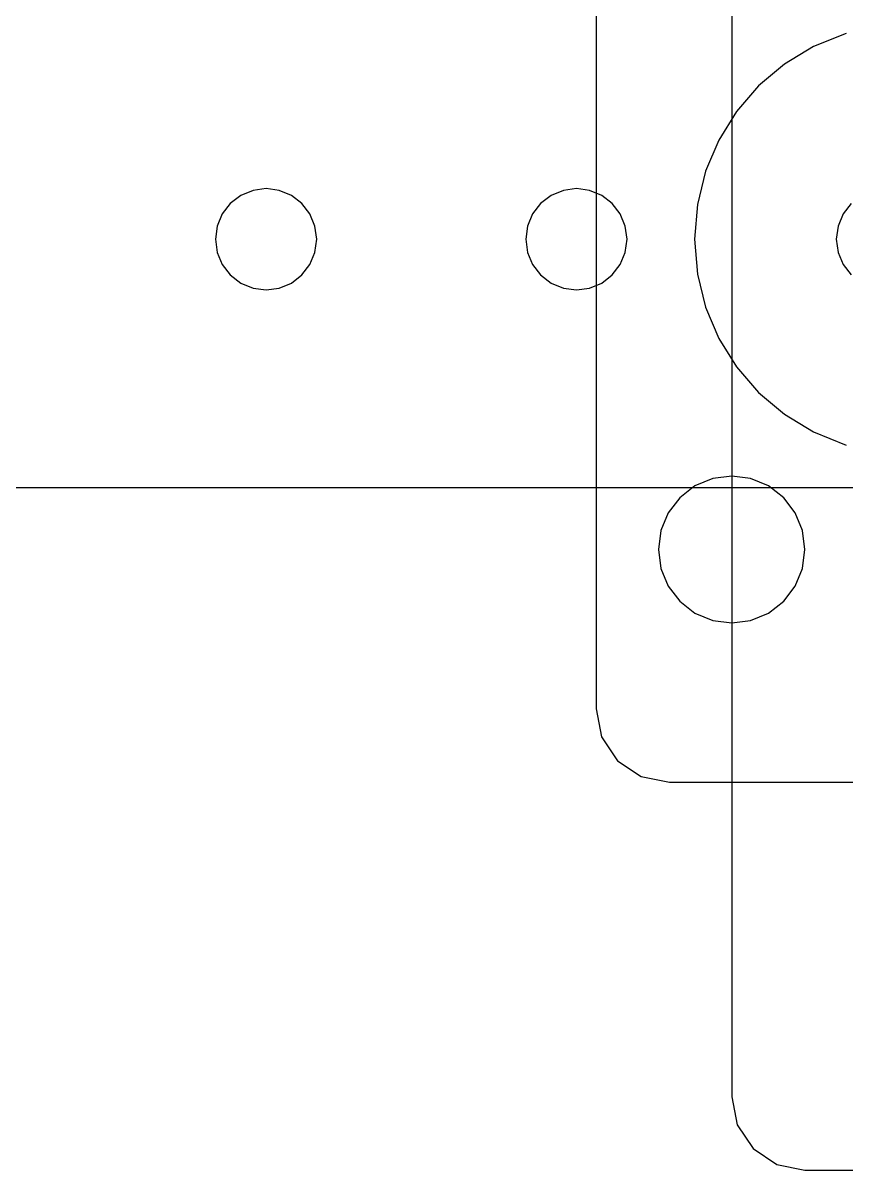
# Model space of a CAD drawing. Extents: x -257 to 298, y -311 to 343.
# Drawn here: x -78.3 to -42.4, y -16 to 34.1 of the extents above; entities that cross this region are included whole.
import ezdxf

# ---------------------------------------------------------------- set-up
doc = ezdxf.new("R2010")
doc.units = 0

msp = doc.modelspace()

# ---------------------------------------------------------------- linework, layer by layer
for p, q in [((-47.4133, 62.1293), (-47.4133, -12.7504)), ((-47.4133, 62.1293), (-47.4133, -12.7504)), ((-47.4133, -12.7507), (-47.169715, -13.975287)), ((-47.4133, -12.7507), (-47.169715, -13.975287)), ((-47.169715, -13.975287), (-46.476042, -15.013442)), ((-47.169715, -13.975287), (-46.476042, -15.013442)), ((-46.476042, -15.013442), (-45.437887, -15.707115)), ((-46.476042, -15.013442), (-45.437887, -15.707115)), ((-45.437887, -15.707115), (-44.2133, -15.9507)), ((-45.437887, -15.707115), (-44.2133, -15.9507)), ((-44.2132, -15.9508), (-3.2, -15.9508)), ((-44.2132, -15.9508), (-3.2, -15.9508))]:
    msp.add_line(p, q)
at = {"layer": 'Layer 1'}
for p, q in [((-53.3332, 45.1954), (-53.3332, 4.18291)), ((-53.3332, 45.1954), (-53.3332, 4.18291)), ((-53.3332, 45.1954), (-53.3332, 4.18291)), ((-53.3332, 45.1954), (-53.3332, 4.18291)), ((-53.3332, 45.1954), (-53.3332, 4.18291)), ((-42.4215, 33.6745), (-43.835012, 33.105778)), ((-42.4215, 33.6745), (-43.835012, 33.105778)), ((-42.4215, 33.6745), (-43.835012, 33.105778)), ((-42.4215, 33.6745), (-43.835012, 33.105778)), ((-42.4215, 33.6745), (-43.835012, 33.105778)), ((-42.4215, 33.6745), (-43.835012, 33.105778)), ((-42.4215, 33.6745), (-43.835012, 33.105778)), ((-42.4215, 33.6745), (-43.835012, 33.105778)), ((-42.4215, 33.6745), (-43.835012, 33.105778)), ((-42.4215, 33.6745), (-43.835012, 33.105778)), ((-43.835012, 33.105778), (-45.114266, 32.333242)), ((-43.835012, 33.105778), (-45.114266, 32.333242)), ((-43.835012, 33.105778), (-45.114266, 32.333242)), ((-43.835012, 33.105778), (-45.114266, 32.333242)), ((-43.835012, 33.105778), (-45.114266, 32.333242)), ((-43.835012, 33.105778), (-45.114266, 32.333242)), ((-43.835012, 33.105778), (-45.114266, 32.333242)), ((-43.835012, 33.105778), (-45.114266, 32.333242)), ((-43.835012, 33.105778), (-45.114266, 32.333242)), ((-43.835012, 33.105778), (-45.114266, 32.333242)), ((-45.114266, 32.333242), (-46.242555, 31.379593)), ((-45.114266, 32.333242), (-46.242555, 31.379593)), ((-45.114266, 32.333242), (-46.242555, 31.379593)), ((-45.114266, 32.333242), (-46.242555, 31.379593)), ((-45.114266, 32.333242), (-46.242555, 31.379593)), ((-45.114266, 32.333242), (-46.242555, 31.379593)), ((-45.114266, 32.333242), (-46.242555, 31.379593)), ((-45.114266, 32.333242), (-46.242555, 31.379593)), ((-45.114266, 32.333242), (-46.242555, 31.379593)), ((-45.114266, 32.333242), (-46.242555, 31.379593)), ((-46.242555, 31.379593), (-47.203169, 30.267536)), ((-46.242555, 31.379593), (-47.203169, 30.267536)), ((-46.242555, 31.379593), (-47.203169, 30.267536)), ((-46.242555, 31.379593), (-47.203169, 30.267536)), ((-46.242555, 31.379593), (-47.203169, 30.267536)), ((-46.242555, 31.379593), (-47.203169, 30.267536)), ((-46.242555, 31.379593), (-47.203169, 30.267536)), ((-46.242555, 31.379593), (-47.203169, 30.267536)), ((-46.242555, 31.379593), (-47.203169, 30.267536)), ((-46.242555, 31.379593), (-47.203169, 30.267536)), ((-47.203169, 30.267536), (-47.979399, 29.01977)), ((-47.203169, 30.267536), (-47.979399, 29.01977)), ((-47.203169, 30.267536), (-47.979399, 29.01977)), ((-47.203169, 30.267536), (-47.979399, 29.01977)), ((-47.203169, 30.267536), (-47.979399, 29.01977)), ((-47.203169, 30.267536), (-47.979399, 29.01977)), ((-47.203169, 30.267536), (-47.979399, 29.01977)), ((-47.203169, 30.267536), (-47.979399, 29.01977)), ((-47.203169, 30.267536), (-47.979399, 29.01977)), ((-47.203169, 30.267536), (-47.979399, 29.01977)), ((-47.979399, 29.01977), (-48.554536, 27.658999)), ((-47.979399, 29.01977), (-48.554536, 27.658999)), ((-47.979399, 29.01977), (-48.554536, 27.658999)), ((-47.979399, 29.01977), (-48.554536, 27.658999)), ((-47.979399, 29.01977), (-48.554536, 27.658999)), ((-47.979399, 29.01977), (-48.554536, 27.658999)), ((-47.979399, 29.01977), (-48.554536, 27.658999)), ((-47.979399, 29.01977), (-48.554536, 27.658999)), ((-47.979399, 29.01977), (-48.554536, 27.658999)), ((-47.979399, 29.01977), (-48.554536, 27.658999)), ((-48.554536, 27.658999), (-48.911871, 26.207925)), ((-48.554536, 27.658999), (-48.911871, 26.207925)), ((-48.554536, 27.658999), (-48.911871, 26.207925)), ((-48.554536, 27.658999), (-48.911871, 26.207925)), ((-48.554536, 27.658999), (-48.911871, 26.207925)), ((-48.554536, 27.658999), (-48.911871, 26.207925)), ((-48.554536, 27.658999), (-48.911871, 26.207925)), ((-48.554536, 27.658999), (-48.911871, 26.207925)), ((-48.554536, 27.658999), (-48.911871, 26.207925)), ((-48.554536, 27.658999), (-48.911871, 26.207925)), ((-68.8373, 26.601384), (-69.298007, 26.24714)), ((-68.8373, 26.601384), (-69.298007, 26.24714)), ((-68.8373, 26.601384), (-69.298007, 26.24714)), ((-68.8373, 26.601384), (-69.298007, 26.24714)), ((-68.8373, 26.601384), (-69.298007, 26.24714)), ((-68.8373, 26.601384), (-69.298007, 26.24714)), ((-68.8373, 26.601384), (-69.298007, 26.24714)), ((-68.300162, 26.823246), (-68.8373, 26.601384)), ((-68.300162, 26.823246), (-68.8373, 26.601384)), ((-68.300162, 26.823246), (-68.8373, 26.601384)), ((-68.300162, 26.823246), (-68.8373, 26.601384)), ((-68.300162, 26.823246), (-68.8373, 26.601384)), ((-68.300162, 26.823246), (-68.8373, 26.601384)), ((-68.300162, 26.823246), (-68.8373, 26.601384)), ((-67.7333, 26.8972), (-68.300162, 26.823246)), ((-67.7333, 26.8972), (-68.300162, 26.823246)), ((-67.7333, 26.8972), (-68.300162, 26.823246)), ((-67.7333, 26.8972), (-68.300162, 26.823246)), ((-67.7333, 26.8972), (-68.300162, 26.823246)), ((-67.7333, 26.8972), (-68.300162, 26.823246)), ((-67.7333, 26.8972), (-68.300162, 26.823246)), ((-67.166438, 26.823246), (-67.7333, 26.8972)), ((-67.166438, 26.823246), (-67.7333, 26.8972)), ((-67.166438, 26.823246), (-67.7333, 26.8972)), ((-67.166438, 26.823246), (-67.7333, 26.8972)), ((-67.166438, 26.823246), (-67.7333, 26.8972)), ((-67.166438, 26.823246), (-67.7333, 26.8972)), ((-67.166438, 26.823246), (-67.7333, 26.8972)), ((-66.6293, 26.601384), (-67.166438, 26.823246)), ((-66.6293, 26.601384), (-67.166438, 26.823246)), ((-66.6293, 26.601384), (-67.166438, 26.823246)), ((-66.6293, 26.601384), (-67.166438, 26.823246)), ((-66.6293, 26.601384), (-67.166438, 26.823246)), ((-66.6293, 26.601384), (-67.166438, 26.823246)), ((-66.6293, 26.601384), (-67.166438, 26.823246)), ((-66.168593, 26.24714), (-66.6293, 26.601384)), ((-66.168593, 26.24714), (-66.6293, 26.601384)), ((-66.168593, 26.24714), (-66.6293, 26.601384)), ((-66.168593, 26.24714), (-66.6293, 26.601384)), ((-66.168593, 26.24714), (-66.6293, 26.601384)), ((-66.168593, 26.24714), (-66.6293, 26.601384)), ((-66.168593, 26.24714), (-66.6293, 26.601384)), ((-55.2906, 26.601384), (-55.751307, 26.24714)), ((-55.2906, 26.601384), (-55.751307, 26.24714)), ((-55.2906, 26.601384), (-55.751307, 26.24714)), ((-55.2906, 26.601384), (-55.751307, 26.24714)), ((-55.2906, 26.601384), (-55.751307, 26.24714)), ((-55.2906, 26.601384), (-55.751307, 26.24714)), ((-55.2906, 26.601384), (-55.751307, 26.24714)), ((-54.753462, 26.823246), (-55.2906, 26.601384)), ((-54.753462, 26.823246), (-55.2906, 26.601384)), ((-54.753462, 26.823246), (-55.2906, 26.601384)), ((-54.753462, 26.823246), (-55.2906, 26.601384)), ((-54.753462, 26.823246), (-55.2906, 26.601384)), ((-54.753462, 26.823246), (-55.2906, 26.601384)), ((-54.753462, 26.823246), (-55.2906, 26.601384)), ((-54.1866, 26.8972), (-54.753462, 26.823246)), ((-54.1866, 26.8972), (-54.753462, 26.823246)), ((-54.1866, 26.8972), (-54.753462, 26.823246)), ((-54.1866, 26.8972), (-54.753462, 26.823246)), ((-54.1866, 26.8972), (-54.753462, 26.823246)), ((-54.1866, 26.8972), (-54.753462, 26.823246)), ((-54.1866, 26.8972), (-54.753462, 26.823246)), ((-53.619738, 26.823246), (-54.1866, 26.8972)), ((-53.619738, 26.823246), (-54.1866, 26.8972)), ((-53.619738, 26.823246), (-54.1866, 26.8972)), ((-53.619738, 26.823246), (-54.1866, 26.8972)), ((-53.619738, 26.823246), (-54.1866, 26.8972)), ((-53.619738, 26.823246), (-54.1866, 26.8972)), ((-53.619738, 26.823246), (-54.1866, 26.8972)), ((-53.0826, 26.601384), (-53.619738, 26.823246)), ((-53.0826, 26.601384), (-53.619738, 26.823246)), ((-53.0826, 26.601384), (-53.619738, 26.823246)), ((-53.0826, 26.601384), (-53.619738, 26.823246)), ((-53.0826, 26.601384), (-53.619738, 26.823246)), ((-53.0826, 26.601384), (-53.619738, 26.823246)), ((-53.0826, 26.601384), (-53.619738, 26.823246)), ((-52.621893, 26.24714), (-53.0826, 26.601384)), ((-52.621893, 26.24714), (-53.0826, 26.601384)), ((-52.621893, 26.24714), (-53.0826, 26.601384)), ((-52.621893, 26.24714), (-53.0826, 26.601384)), ((-52.621893, 26.24714), (-53.0826, 26.601384)), ((-52.621893, 26.24714), (-53.0826, 26.601384)), ((-52.621893, 26.24714), (-53.0826, 26.601384)), ((-69.298007, 26.24714), (-69.645484, 25.7932)), ((-69.298007, 26.24714), (-69.645484, 25.7932)), ((-69.298007, 26.24714), (-69.645484, 25.7932)), ((-69.298007, 26.24714), (-69.645484, 25.7932)), ((-69.298007, 26.24714), (-69.645484, 25.7932)), ((-69.298007, 26.24714), (-69.645484, 25.7932)), ((-69.298007, 26.24714), (-69.645484, 25.7932)), ((-65.821116, 25.7932), (-66.168593, 26.24714)), ((-65.821116, 25.7932), (-66.168593, 26.24714)), ((-65.821116, 25.7932), (-66.168593, 26.24714)), ((-65.821116, 25.7932), (-66.168593, 26.24714)), ((-65.821116, 25.7932), (-66.168593, 26.24714)), ((-65.821116, 25.7932), (-66.168593, 26.24714)), ((-65.821116, 25.7932), (-66.168593, 26.24714)), ((-55.751307, 26.24714), (-56.098784, 25.7932)), ((-55.751307, 26.24714), (-56.098784, 25.7932)), ((-55.751307, 26.24714), (-56.098784, 25.7932)), ((-55.751307, 26.24714), (-56.098784, 25.7932)), ((-55.751307, 26.24714), (-56.098784, 25.7932)), ((-55.751307, 26.24714), (-56.098784, 25.7932)), ((-55.751307, 26.24714), (-56.098784, 25.7932)), ((-52.274416, 25.7932), (-52.621893, 26.24714)), ((-52.274416, 25.7932), (-52.621893, 26.24714)), ((-52.274416, 25.7932), (-52.621893, 26.24714)), ((-52.274416, 25.7932), (-52.621893, 26.24714)), ((-52.274416, 25.7932), (-52.621893, 26.24714)), ((-52.274416, 25.7932), (-52.621893, 26.24714)), ((-52.274416, 25.7932), (-52.621893, 26.24714)), ((-48.911871, 26.207925), (-49.034696, 24.68925)), ((-48.911871, 26.207925), (-49.034696, 24.68925)), ((-48.911871, 26.207925), (-49.034696, 24.68925)), ((-48.911871, 26.207925), (-49.034696, 24.68925)), ((-48.911871, 26.207925), (-49.034696, 24.68925)), ((-48.911871, 26.207925), (-49.034696, 24.68925)), ((-48.911871, 26.207925), (-49.034696, 24.68925)), ((-48.911871, 26.207925), (-49.034696, 24.68925)), ((-48.911871, 26.207925), (-49.034696, 24.68925)), ((-48.911871, 26.207925), (-49.034696, 24.68925)), ((-42.204707, 26.24714), (-42.552184, 25.7932)), ((-42.204707, 26.24714), (-42.552184, 25.7932)), ((-42.204707, 26.24714), (-42.552184, 25.7932)), ((-42.204707, 26.24714), (-42.552184, 25.7932)), ((-42.204707, 26.24714), (-42.552184, 25.7932)), ((-42.204707, 26.24714), (-42.552184, 25.7932)), ((-42.204707, 26.24714), (-42.552184, 25.7932)), ((-69.645484, 25.7932), (-69.864869, 25.265306)), ((-69.645484, 25.7932), (-69.864869, 25.265306)), ((-69.645484, 25.7932), (-69.864869, 25.265306)), ((-69.645484, 25.7932), (-69.864869, 25.265306)), ((-69.645484, 25.7932), (-69.864869, 25.265306)), ((-69.645484, 25.7932), (-69.864869, 25.265306)), ((-69.645484, 25.7932), (-69.864869, 25.265306)), ((-65.601731, 25.265306), (-65.821116, 25.7932)), ((-65.601731, 25.265306), (-65.821116, 25.7932)), ((-65.601731, 25.265306), (-65.821116, 25.7932)), ((-65.601731, 25.265306), (-65.821116, 25.7932)), ((-65.601731, 25.265306), (-65.821116, 25.7932)), ((-65.601731, 25.265306), (-65.821116, 25.7932)), ((-65.601731, 25.265306), (-65.821116, 25.7932)), ((-56.098784, 25.7932), (-56.318169, 25.265306)), ((-56.098784, 25.7932), (-56.318169, 25.265306)), ((-56.098784, 25.7932), (-56.318169, 25.265306)), ((-56.098784, 25.7932), (-56.318169, 25.265306)), ((-56.098784, 25.7932), (-56.318169, 25.265306)), ((-56.098784, 25.7932), (-56.318169, 25.265306)), ((-56.098784, 25.7932), (-56.318169, 25.265306)), ((-52.055031, 25.265306), (-52.274416, 25.7932)), ((-52.055031, 25.265306), (-52.274416, 25.7932)), ((-52.055031, 25.265306), (-52.274416, 25.7932)), ((-52.055031, 25.265306), (-52.274416, 25.7932)), ((-52.055031, 25.265306), (-52.274416, 25.7932)), ((-52.055031, 25.265306), (-52.274416, 25.7932)), ((-52.055031, 25.265306), (-52.274416, 25.7932)), ((-42.552184, 25.7932), (-42.771569, 25.265306)), ((-42.552184, 25.7932), (-42.771569, 25.265306)), ((-42.552184, 25.7932), (-42.771569, 25.265306)), ((-42.552184, 25.7932), (-42.771569, 25.265306)), ((-42.552184, 25.7932), (-42.771569, 25.265306)), ((-42.552184, 25.7932), (-42.771569, 25.265306)), ((-42.552184, 25.7932), (-42.771569, 25.265306)), ((-69.864869, 25.265306), (-69.9413, 24.6892)), ((-69.864869, 25.265306), (-69.9413, 24.6892)), ((-69.864869, 25.265306), (-69.9413, 24.6892)), ((-69.864869, 25.265306), (-69.9413, 24.6892)), ((-69.864869, 25.265306), (-69.9413, 24.6892)), ((-69.864869, 25.265306), (-69.9413, 24.6892)), ((-69.864869, 25.265306), (-69.9413, 24.6892)), ((-65.5253, 24.6892), (-65.601731, 25.265306)), ((-65.5253, 24.6892), (-65.601731, 25.265306)), ((-65.5253, 24.6892), (-65.601731, 25.265306)), ((-65.5253, 24.6892), (-65.601731, 25.265306)), ((-65.5253, 24.6892), (-65.601731, 25.265306)), ((-65.5253, 24.6892), (-65.601731, 25.265306)), ((-65.5253, 24.6892), (-65.601731, 25.265306)), ((-56.318169, 25.265306), (-56.3946, 24.6892)), ((-56.318169, 25.265306), (-56.3946, 24.6892)), ((-56.318169, 25.265306), (-56.3946, 24.6892)), ((-56.318169, 25.265306), (-56.3946, 24.6892)), ((-56.318169, 25.265306), (-56.3946, 24.6892)), ((-56.318169, 25.265306), (-56.3946, 24.6892)), ((-56.318169, 25.265306), (-56.3946, 24.6892)), ((-51.9786, 24.6892), (-52.055031, 25.265306)), ((-51.9786, 24.6892), (-52.055031, 25.265306)), ((-51.9786, 24.6892), (-52.055031, 25.265306)), ((-51.9786, 24.6892), (-52.055031, 25.265306)), ((-51.9786, 24.6892), (-52.055031, 25.265306)), ((-51.9786, 24.6892), (-52.055031, 25.265306)), ((-51.9786, 24.6892), (-52.055031, 25.265306)), ((-42.771569, 25.265306), (-42.848, 24.6892)), ((-42.771569, 25.265306), (-42.848, 24.6892)), ((-42.771569, 25.265306), (-42.848, 24.6892)), ((-42.771569, 25.265306), (-42.848, 24.6892)), ((-42.771569, 25.265306), (-42.848, 24.6892)), ((-42.771569, 25.265306), (-42.848, 24.6892)), ((-42.771569, 25.265306), (-42.848, 24.6892)), ((-69.9413, 24.6892), (-69.864869, 24.113094)), ((-69.9413, 24.6892), (-69.864869, 24.113094)), ((-69.9413, 24.6892), (-69.864869, 24.113094)), ((-69.9413, 24.6892), (-69.864869, 24.113094)), ((-69.9413, 24.6892), (-69.864869, 24.113094)), ((-69.9413, 24.6892), (-69.864869, 24.113094)), ((-69.9413, 24.6892), (-69.864869, 24.113094)), ((-65.601731, 24.113094), (-65.5253, 24.6892)), ((-65.601731, 24.113094), (-65.5253, 24.6892)), ((-65.601731, 24.113094), (-65.5253, 24.6892)), ((-65.601731, 24.113094), (-65.5253, 24.6892)), ((-65.601731, 24.113094), (-65.5253, 24.6892)), ((-65.601731, 24.113094), (-65.5253, 24.6892)), ((-65.601731, 24.113094), (-65.5253, 24.6892)), ((-65.5253, 24.6892), (-65.5253, 24.6892)), ((-65.5253, 24.6892), (-65.5253, 24.6892)), ((-65.5253, 24.6892), (-65.5253, 24.6892)), ((-65.5253, 24.6892), (-65.5253, 24.6892)), ((-65.5253, 24.6892), (-65.5253, 24.6892)), ((-65.5253, 24.6892), (-65.5253, 24.6892)), ((-65.5253, 24.6892), (-65.5253, 24.6892)), ((-56.3946, 24.6892), (-56.318169, 24.113094)), ((-56.3946, 24.6892), (-56.318169, 24.113094)), ((-56.3946, 24.6892), (-56.318169, 24.113094)), ((-56.3946, 24.6892), (-56.318169, 24.113094)), ((-56.3946, 24.6892), (-56.318169, 24.113094)), ((-56.3946, 24.6892), (-56.318169, 24.113094)), ((-56.3946, 24.6892), (-56.318169, 24.113094)), ((-52.055031, 24.113094), (-51.9786, 24.6892)), ((-52.055031, 24.113094), (-51.9786, 24.6892)), ((-52.055031, 24.113094), (-51.9786, 24.6892)), ((-52.055031, 24.113094), (-51.9786, 24.6892)), ((-52.055031, 24.113094), (-51.9786, 24.6892)), ((-52.055031, 24.113094), (-51.9786, 24.6892)), ((-52.055031, 24.113094), (-51.9786, 24.6892)), ((-51.9786, 24.6892), (-51.9786, 24.6892)), ((-51.9786, 24.6892), (-51.9786, 24.6892)), ((-51.9786, 24.6892), (-51.9786, 24.6892)), ((-51.9786, 24.6892), (-51.9786, 24.6892)), ((-51.9786, 24.6892), (-51.9786, 24.6892)), ((-51.9786, 24.6892), (-51.9786, 24.6892)), ((-51.9786, 24.6892), (-51.9786, 24.6892)), ((-49.034696, 24.68925), (-48.911871, 23.170575)), ((-49.034696, 24.68925), (-48.911871, 23.170575)), ((-49.034696, 24.68925), (-48.911871, 23.170575)), ((-49.034696, 24.68925), (-48.911871, 23.170575)), ((-49.034696, 24.68925), (-48.911871, 23.170575)), ((-49.034696, 24.68925), (-48.911871, 23.170575)), ((-49.034696, 24.68925), (-48.911871, 23.170575)), ((-49.034696, 24.68925), (-48.911871, 23.170575)), ((-49.034696, 24.68925), (-48.911871, 23.170575)), ((-49.034696, 24.68925), (-48.911871, 23.170575)), ((-42.848, 24.6892), (-42.771569, 24.113094)), ((-42.848, 24.6892), (-42.771569, 24.113094)), ((-42.848, 24.6892), (-42.771569, 24.113094)), ((-42.848, 24.6892), (-42.771569, 24.113094)), ((-42.848, 24.6892), (-42.771569, 24.113094)), ((-42.848, 24.6892), (-42.771569, 24.113094)), ((-42.848, 24.6892), (-42.771569, 24.113094)), ((-69.864869, 24.113094), (-69.645484, 23.5852)), ((-69.864869, 24.113094), (-69.645484, 23.5852)), ((-69.864869, 24.113094), (-69.645484, 23.5852)), ((-69.864869, 24.113094), (-69.645484, 23.5852)), ((-69.864869, 24.113094), (-69.645484, 23.5852)), ((-69.864869, 24.113094), (-69.645484, 23.5852)), ((-69.864869, 24.113094), (-69.645484, 23.5852)), ((-65.821116, 23.5852), (-65.601731, 24.113094)), ((-65.821116, 23.5852), (-65.601731, 24.113094)), ((-65.821116, 23.5852), (-65.601731, 24.113094)), ((-65.821116, 23.5852), (-65.601731, 24.113094)), ((-65.821116, 23.5852), (-65.601731, 24.113094)), ((-65.821116, 23.5852), (-65.601731, 24.113094)), ((-65.821116, 23.5852), (-65.601731, 24.113094)), ((-56.318169, 24.113094), (-56.098784, 23.5852)), ((-56.318169, 24.113094), (-56.098784, 23.5852)), ((-56.318169, 24.113094), (-56.098784, 23.5852)), ((-56.318169, 24.113094), (-56.098784, 23.5852)), ((-56.318169, 24.113094), (-56.098784, 23.5852)), ((-56.318169, 24.113094), (-56.098784, 23.5852)), ((-56.318169, 24.113094), (-56.098784, 23.5852)), ((-52.274416, 23.5852), (-52.055031, 24.113094)), ((-52.274416, 23.5852), (-52.055031, 24.113094)), ((-52.274416, 23.5852), (-52.055031, 24.113094)), ((-52.274416, 23.5852), (-52.055031, 24.113094)), ((-52.274416, 23.5852), (-52.055031, 24.113094)), ((-52.274416, 23.5852), (-52.055031, 24.113094)), ((-52.274416, 23.5852), (-52.055031, 24.113094)), ((-42.771569, 24.113094), (-42.552184, 23.5852)), ((-42.771569, 24.113094), (-42.552184, 23.5852)), ((-42.771569, 24.113094), (-42.552184, 23.5852)), ((-42.771569, 24.113094), (-42.552184, 23.5852)), ((-42.771569, 24.113094), (-42.552184, 23.5852)), ((-42.771569, 24.113094), (-42.552184, 23.5852)), ((-42.771569, 24.113094), (-42.552184, 23.5852)), ((-69.645484, 23.5852), (-69.298007, 23.13126)), ((-69.645484, 23.5852), (-69.298007, 23.13126)), ((-69.645484, 23.5852), (-69.298007, 23.13126)), ((-69.645484, 23.5852), (-69.298007, 23.13126)), ((-69.645484, 23.5852), (-69.298007, 23.13126)), ((-69.645484, 23.5852), (-69.298007, 23.13126)), ((-69.645484, 23.5852), (-69.298007, 23.13126)), ((-66.168593, 23.13126), (-65.821116, 23.5852)), ((-66.168593, 23.13126), (-65.821116, 23.5852)), ((-66.168593, 23.13126), (-65.821116, 23.5852)), ((-66.168593, 23.13126), (-65.821116, 23.5852)), ((-66.168593, 23.13126), (-65.821116, 23.5852)), ((-66.168593, 23.13126), (-65.821116, 23.5852)), ((-66.168593, 23.13126), (-65.821116, 23.5852)), ((-56.098784, 23.5852), (-55.751307, 23.13126)), ((-56.098784, 23.5852), (-55.751307, 23.13126)), ((-56.098784, 23.5852), (-55.751307, 23.13126)), ((-56.098784, 23.5852), (-55.751307, 23.13126)), ((-56.098784, 23.5852), (-55.751307, 23.13126)), ((-56.098784, 23.5852), (-55.751307, 23.13126)), ((-56.098784, 23.5852), (-55.751307, 23.13126)), ((-52.621893, 23.13126), (-52.274416, 23.5852)), ((-52.621893, 23.13126), (-52.274416, 23.5852)), ((-52.621893, 23.13126), (-52.274416, 23.5852)), ((-52.621893, 23.13126), (-52.274416, 23.5852)), ((-52.621893, 23.13126), (-52.274416, 23.5852)), ((-52.621893, 23.13126), (-52.274416, 23.5852)), ((-52.621893, 23.13126), (-52.274416, 23.5852)), ((-42.552184, 23.5852), (-42.204707, 23.13126)), ((-42.552184, 23.5852), (-42.204707, 23.13126)), ((-42.552184, 23.5852), (-42.204707, 23.13126)), ((-42.552184, 23.5852), (-42.204707, 23.13126)), ((-42.552184, 23.5852), (-42.204707, 23.13126)), ((-42.552184, 23.5852), (-42.204707, 23.13126)), ((-42.552184, 23.5852), (-42.204707, 23.13126)), ((-69.298007, 23.13126), (-68.8373, 22.777016)), ((-69.298007, 23.13126), (-68.8373, 22.777016)), ((-69.298007, 23.13126), (-68.8373, 22.777016)), ((-69.298007, 23.13126), (-68.8373, 22.777016)), ((-69.298007, 23.13126), (-68.8373, 22.777016)), ((-69.298007, 23.13126), (-68.8373, 22.777016)), ((-69.298007, 23.13126), (-68.8373, 22.777016)), ((-66.6293, 22.777016), (-66.168593, 23.13126)), ((-66.6293, 22.777016), (-66.168593, 23.13126)), ((-66.6293, 22.777016), (-66.168593, 23.13126)), ((-66.6293, 22.777016), (-66.168593, 23.13126)), ((-66.6293, 22.777016), (-66.168593, 23.13126)), ((-66.6293, 22.777016), (-66.168593, 23.13126)), ((-66.6293, 22.777016), (-66.168593, 23.13126)), ((-55.751307, 23.13126), (-55.2906, 22.777016)), ((-55.751307, 23.13126), (-55.2906, 22.777016)), ((-55.751307, 23.13126), (-55.2906, 22.777016)), ((-55.751307, 23.13126), (-55.2906, 22.777016)), ((-55.751307, 23.13126), (-55.2906, 22.777016)), ((-55.751307, 23.13126), (-55.2906, 22.777016)), ((-55.751307, 23.13126), (-55.2906, 22.777016)), ((-53.0826, 22.777016), (-52.621893, 23.13126)), ((-53.0826, 22.777016), (-52.621893, 23.13126)), ((-53.0826, 22.777016), (-52.621893, 23.13126)), ((-53.0826, 22.777016), (-52.621893, 23.13126)), ((-53.0826, 22.777016), (-52.621893, 23.13126)), ((-53.0826, 22.777016), (-52.621893, 23.13126)), ((-53.0826, 22.777016), (-52.621893, 23.13126)), ((-48.911871, 23.170575), (-48.554536, 21.719501)), ((-48.911871, 23.170575), (-48.554536, 21.719501)), ((-48.911871, 23.170575), (-48.554536, 21.719501)), ((-48.911871, 23.170575), (-48.554536, 21.719501)), ((-48.911871, 23.170575), (-48.554536, 21.719501)), ((-48.911871, 23.170575), (-48.554536, 21.719501)), ((-48.911871, 23.170575), (-48.554536, 21.719501)), ((-48.911871, 23.170575), (-48.554536, 21.719501)), ((-48.911871, 23.170575), (-48.554536, 21.719501)), ((-48.911871, 23.170575), (-48.554536, 21.719501)), ((-68.8373, 22.777016), (-68.300162, 22.555154)), ((-68.8373, 22.777016), (-68.300162, 22.555154)), ((-68.8373, 22.777016), (-68.300162, 22.555154)), ((-68.8373, 22.777016), (-68.300162, 22.555154)), ((-68.8373, 22.777016), (-68.300162, 22.555154)), ((-68.8373, 22.777016), (-68.300162, 22.555154)), ((-68.8373, 22.777016), (-68.300162, 22.555154)), ((-68.300162, 22.555154), (-67.7333, 22.4812)), ((-68.300162, 22.555154), (-67.7333, 22.4812)), ((-68.300162, 22.555154), (-67.7333, 22.4812)), ((-68.300162, 22.555154), (-67.7333, 22.4812)), ((-68.300162, 22.555154), (-67.7333, 22.4812)), ((-68.300162, 22.555154), (-67.7333, 22.4812)), ((-68.300162, 22.555154), (-67.7333, 22.4812)), ((-67.7333, 22.4812), (-67.166438, 22.555154)), ((-67.7333, 22.4812), (-67.166438, 22.555154)), ((-67.7333, 22.4812), (-67.166438, 22.555154)), ((-67.7333, 22.4812), (-67.166438, 22.555154)), ((-67.7333, 22.4812), (-67.166438, 22.555154)), ((-67.7333, 22.4812), (-67.166438, 22.555154)), ((-67.7333, 22.4812), (-67.166438, 22.555154)), ((-67.166438, 22.555154), (-66.6293, 22.777016)), ((-67.166438, 22.555154), (-66.6293, 22.777016)), ((-67.166438, 22.555154), (-66.6293, 22.777016)), ((-67.166438, 22.555154), (-66.6293, 22.777016)), ((-67.166438, 22.555154), (-66.6293, 22.777016)), ((-67.166438, 22.555154), (-66.6293, 22.777016)), ((-67.166438, 22.555154), (-66.6293, 22.777016)), ((-55.2906, 22.777016), (-54.753462, 22.555154)), ((-55.2906, 22.777016), (-54.753462, 22.555154)), ((-55.2906, 22.777016), (-54.753462, 22.555154)), ((-55.2906, 22.777016), (-54.753462, 22.555154)), ((-55.2906, 22.777016), (-54.753462, 22.555154)), ((-55.2906, 22.777016), (-54.753462, 22.555154)), ((-55.2906, 22.777016), (-54.753462, 22.555154)), ((-54.753462, 22.555154), (-54.1866, 22.4812)), ((-54.753462, 22.555154), (-54.1866, 22.4812)), ((-54.753462, 22.555154), (-54.1866, 22.4812)), ((-54.753462, 22.555154), (-54.1866, 22.4812)), ((-54.753462, 22.555154), (-54.1866, 22.4812)), ((-54.753462, 22.555154), (-54.1866, 22.4812)), ((-54.753462, 22.555154), (-54.1866, 22.4812)), ((-54.1866, 22.4812), (-53.619738, 22.555154)), ((-54.1866, 22.4812), (-53.619738, 22.555154)), ((-54.1866, 22.4812), (-53.619738, 22.555154)), ((-54.1866, 22.4812), (-53.619738, 22.555154)), ((-54.1866, 22.4812), (-53.619738, 22.555154)), ((-54.1866, 22.4812), (-53.619738, 22.555154)), ((-54.1866, 22.4812), (-53.619738, 22.555154)), ((-53.619738, 22.555154), (-53.0826, 22.777016)), ((-53.619738, 22.555154), (-53.0826, 22.777016)), ((-53.619738, 22.555154), (-53.0826, 22.777016)), ((-53.619738, 22.555154), (-53.0826, 22.777016)), ((-53.619738, 22.555154), (-53.0826, 22.777016)), ((-53.619738, 22.555154), (-53.0826, 22.777016)), ((-53.619738, 22.555154), (-53.0826, 22.777016)), ((-48.554536, 21.719501), (-47.979399, 20.35873)), ((-48.554536, 21.719501), (-47.979399, 20.35873)), ((-48.554536, 21.719501), (-47.979399, 20.35873)), ((-48.554536, 21.719501), (-47.979399, 20.35873)), ((-48.554536, 21.719501), (-47.979399, 20.35873)), ((-48.554536, 21.719501), (-47.979399, 20.35873)), ((-48.554536, 21.719501), (-47.979399, 20.35873)), ((-48.554536, 21.719501), (-47.979399, 20.35873)), ((-48.554536, 21.719501), (-47.979399, 20.35873)), ((-48.554536, 21.719501), (-47.979399, 20.35873)), ((-47.979399, 20.35873), (-47.203169, 19.110964)), ((-47.979399, 20.35873), (-47.203169, 19.110964)), ((-47.979399, 20.35873), (-47.203169, 19.110964)), ((-47.979399, 20.35873), (-47.203169, 19.110964)), ((-47.979399, 20.35873), (-47.203169, 19.110964)), ((-47.979399, 20.35873), (-47.203169, 19.110964)), ((-47.979399, 20.35873), (-47.203169, 19.110964)), ((-47.979399, 20.35873), (-47.203169, 19.110964)), ((-47.979399, 20.35873), (-47.203169, 19.110964)), ((-47.979399, 20.35873), (-47.203169, 19.110964)), ((-47.203169, 19.110964), (-46.242555, 17.998907)), ((-47.203169, 19.110964), (-46.242555, 17.998907)), ((-47.203169, 19.110964), (-46.242555, 17.998907)), ((-47.203169, 19.110964), (-46.242555, 17.998907)), ((-47.203169, 19.110964), (-46.242555, 17.998907)), ((-47.203169, 19.110964), (-46.242555, 17.998907)), ((-47.203169, 19.110964), (-46.242555, 17.998907)), ((-47.203169, 19.110964), (-46.242555, 17.998907)), ((-47.203169, 19.110964), (-46.242555, 17.998907)), ((-47.203169, 19.110964), (-46.242555, 17.998907)), ((-46.242555, 17.998907), (-45.114266, 17.045258)), ((-46.242555, 17.998907), (-45.114266, 17.045258)), ((-46.242555, 17.998907), (-45.114266, 17.045258)), ((-46.242555, 17.998907), (-45.114266, 17.045258)), ((-46.242555, 17.998907), (-45.114266, 17.045258)), ((-46.242555, 17.998907), (-45.114266, 17.045258)), ((-46.242555, 17.998907), (-45.114266, 17.045258)), ((-46.242555, 17.998907), (-45.114266, 17.045258)), ((-46.242555, 17.998907), (-45.114266, 17.045258)), ((-46.242555, 17.998907), (-45.114266, 17.045258)), ((-45.114266, 17.045258), (-43.835012, 16.272722)), ((-45.114266, 17.045258), (-43.835012, 16.272722)), ((-45.114266, 17.045258), (-43.835012, 16.272722)), ((-45.114266, 17.045258), (-43.835012, 16.272722)), ((-45.114266, 17.045258), (-43.835012, 16.272722)), ((-45.114266, 17.045258), (-43.835012, 16.272722)), ((-45.114266, 17.045258), (-43.835012, 16.272722)), ((-45.114266, 17.045258), (-43.835012, 16.272722)), ((-45.114266, 17.045258), (-43.835012, 16.272722)), ((-45.114266, 17.045258), (-43.835012, 16.272722)), ((-43.835012, 16.272722), (-42.4215, 15.704)), ((-43.835012, 16.272722), (-42.4215, 15.704)), ((-43.835012, 16.272722), (-42.4215, 15.704)), ((-43.835012, 16.272722), (-42.4215, 15.704)), ((-43.835012, 16.272722), (-42.4215, 15.704)), ((-43.835012, 16.272722), (-42.4215, 15.704)), ((-43.835012, 16.272722), (-42.4215, 15.704)), ((-43.835012, 16.272722), (-42.4215, 15.704)), ((-43.835012, 16.272722), (-42.4215, 15.704)), ((-43.835012, 16.272722), (-42.4215, 15.704)), ((-48.235723, 14.240841), (-49.014928, 13.918595)), ((-48.235723, 14.240841), (-49.014928, 13.918595)), ((-48.235723, 14.240841), (-49.014928, 13.918595)), ((-48.235723, 14.240841), (-49.014928, 13.918595)), ((-48.235723, 14.240841), (-49.014928, 13.918595)), ((-47.413295, 14.348257), (-48.235723, 14.240841)), ((-47.413295, 14.348257), (-48.235723, 14.240841)), ((-47.413295, 14.348257), (-48.235723, 14.240841)), ((-47.413295, 14.348257), (-48.235723, 14.240841)), ((-47.413295, 14.348257), (-48.235723, 14.240841)), ((-46.590867, 14.240841), (-47.413295, 14.348257)), ((-46.590867, 14.240841), (-47.413295, 14.348257)), ((-46.590867, 14.240841), (-47.413295, 14.348257)), ((-46.590867, 14.240841), (-47.413295, 14.348257)), ((-46.590867, 14.240841), (-47.413295, 14.348257)), ((-45.811662, 13.918595), (-46.590867, 14.240841)), ((-45.811662, 13.918595), (-46.590867, 14.240841)), ((-45.811662, 13.918595), (-46.590867, 14.240841)), ((-45.811662, 13.918595), (-46.590867, 14.240841)), ((-45.811662, 13.918595), (-46.590867, 14.240841)), ((-111.946, 13.8518), (111.946, 13.8518)), ((-111.946, 13.8518), (111.946, 13.8518)), ((-111.946, 13.8518), (111.946, 13.8518)), ((-111.946, 13.8518), (111.946, 13.8518)), ((-111.946, 13.8518), (111.946, 13.8518)), ((-111.946, 13.8518), (111.946, 13.8518)), ((-111.946, 13.8518), (111.946, 13.8518)), ((-49.014928, 13.918595), (-49.682998, 13.40412)), ((-49.014928, 13.918595), (-49.682998, 13.40412)), ((-49.014928, 13.918595), (-49.682998, 13.40412)), ((-49.014928, 13.918595), (-49.682998, 13.40412)), ((-49.014928, 13.918595), (-49.682998, 13.40412)), ((-45.143592, 13.40412), (-45.811662, 13.918595)), ((-45.143592, 13.40412), (-45.811662, 13.918595)), ((-45.143592, 13.40412), (-45.811662, 13.918595)), ((-45.143592, 13.40412), (-45.811662, 13.918595)), ((-45.143592, 13.40412), (-45.811662, 13.918595)), ((-49.682998, 13.40412), (-50.18646, 12.74499)), ((-49.682998, 13.40412), (-50.18646, 12.74499)), ((-49.682998, 13.40412), (-50.18646, 12.74499)), ((-49.682998, 13.40412), (-50.18646, 12.74499)), ((-49.682998, 13.40412), (-50.18646, 12.74499)), ((-44.64013, 12.74499), (-45.143592, 13.40412)), ((-44.64013, 12.74499), (-45.143592, 13.40412)), ((-44.64013, 12.74499), (-45.143592, 13.40412)), ((-44.64013, 12.74499), (-45.143592, 13.40412)), ((-44.64013, 12.74499), (-45.143592, 13.40412)), ((-50.18646, 12.74499), (-50.503747, 11.978664)), ((-50.18646, 12.74499), (-50.503747, 11.978664)), ((-50.18646, 12.74499), (-50.503747, 11.978664)), ((-50.18646, 12.74499), (-50.503747, 11.978664)), ((-50.18646, 12.74499), (-50.503747, 11.978664)), ((-44.322843, 11.978664), (-44.64013, 12.74499)), ((-44.322843, 11.978664), (-44.64013, 12.74499)), ((-44.322843, 11.978664), (-44.64013, 12.74499)), ((-44.322843, 11.978664), (-44.64013, 12.74499)), ((-44.322843, 11.978664), (-44.64013, 12.74499)), ((-50.503747, 11.978664), (-50.61329, 11.1426)), ((-50.503747, 11.978664), (-50.61329, 11.1426)), ((-50.503747, 11.978664), (-50.61329, 11.1426)), ((-50.503747, 11.978664), (-50.61329, 11.1426)), ((-50.503747, 11.978664), (-50.61329, 11.1426)), ((-44.2133, 11.1426), (-44.322843, 11.978664)), ((-44.2133, 11.1426), (-44.322843, 11.978664)), ((-44.2133, 11.1426), (-44.322843, 11.978664)), ((-44.2133, 11.1426), (-44.322843, 11.978664)), ((-44.2133, 11.1426), (-44.322843, 11.978664)), ((-50.61329, 11.1426), (-50.503747, 10.306536)), ((-50.61329, 11.1426), (-50.503747, 10.306536)), ((-50.61329, 11.1426), (-50.503747, 10.306536)), ((-50.61329, 11.1426), (-50.503747, 10.306536)), ((-50.61329, 11.1426), (-50.503747, 10.306536)), ((-44.322843, 10.306536), (-44.2133, 11.1426)), ((-44.322843, 10.306536), (-44.2133, 11.1426)), ((-44.322843, 10.306536), (-44.2133, 11.1426)), ((-44.322843, 10.306536), (-44.2133, 11.1426)), ((-44.322843, 10.306536), (-44.2133, 11.1426)), ((-44.2133, 11.1426), (-44.2133, 11.1426)), ((-44.2133, 11.1426), (-44.2133, 11.1426)), ((-44.2133, 11.1426), (-44.2133, 11.1426)), ((-44.2133, 11.1426), (-44.2133, 11.1426)), ((-44.2133, 11.1426), (-44.2133, 11.1426)), ((-50.503747, 10.306536), (-50.18646, 9.54021)), ((-50.503747, 10.306536), (-50.18646, 9.54021)), ((-50.503747, 10.306536), (-50.18646, 9.54021)), ((-50.503747, 10.306536), (-50.18646, 9.54021)), ((-50.503747, 10.306536), (-50.18646, 9.54021)), ((-44.64013, 9.54021), (-44.322843, 10.306536)), ((-44.64013, 9.54021), (-44.322843, 10.306536)), ((-44.64013, 9.54021), (-44.322843, 10.306536)), ((-44.64013, 9.54021), (-44.322843, 10.306536)), ((-44.64013, 9.54021), (-44.322843, 10.306536)), ((-50.18646, 9.54021), (-49.682998, 8.88108)), ((-50.18646, 9.54021), (-49.682998, 8.88108)), ((-50.18646, 9.54021), (-49.682998, 8.88108)), ((-50.18646, 9.54021), (-49.682998, 8.88108)), ((-50.18646, 9.54021), (-49.682998, 8.88108)), ((-45.143592, 8.88108), (-44.64013, 9.54021)), ((-45.143592, 8.88108), (-44.64013, 9.54021)), ((-45.143592, 8.88108), (-44.64013, 9.54021)), ((-45.143592, 8.88108), (-44.64013, 9.54021)), ((-45.143592, 8.88108), (-44.64013, 9.54021)), ((-49.682998, 8.88108), (-49.014928, 8.366605)), ((-49.682998, 8.88108), (-49.014928, 8.366605)), ((-49.682998, 8.88108), (-49.014928, 8.366605)), ((-49.682998, 8.88108), (-49.014928, 8.366605)), ((-49.682998, 8.88108), (-49.014928, 8.366605)), ((-45.811662, 8.366605), (-45.143592, 8.88108)), ((-45.811662, 8.366605), (-45.143592, 8.88108)), ((-45.811662, 8.366605), (-45.143592, 8.88108)), ((-45.811662, 8.366605), (-45.143592, 8.88108)), ((-45.811662, 8.366605), (-45.143592, 8.88108)), ((-49.014928, 8.366605), (-48.235723, 8.044359)), ((-49.014928, 8.366605), (-48.235723, 8.044359)), ((-49.014928, 8.366605), (-48.235723, 8.044359)), ((-49.014928, 8.366605), (-48.235723, 8.044359)), ((-49.014928, 8.366605), (-48.235723, 8.044359)), ((-48.235723, 8.044359), (-47.413295, 7.936943)), ((-48.235723, 8.044359), (-47.413295, 7.936943)), ((-48.235723, 8.044359), (-47.413295, 7.936943)), ((-48.235723, 8.044359), (-47.413295, 7.936943)), ((-48.235723, 8.044359), (-47.413295, 7.936943)), ((-47.413295, 7.936943), (-46.590867, 8.044359)), ((-47.413295, 7.936943), (-46.590867, 8.044359)), ((-47.413295, 7.936943), (-46.590867, 8.044359)), ((-47.413295, 7.936943), (-46.590867, 8.044359)), ((-47.413295, 7.936943), (-46.590867, 8.044359)), ((-46.590867, 8.044359), (-45.811662, 8.366605)), ((-46.590867, 8.044359), (-45.811662, 8.366605)), ((-46.590867, 8.044359), (-45.811662, 8.366605)), ((-46.590867, 8.044359), (-45.811662, 8.366605)), ((-46.590867, 8.044359), (-45.811662, 8.366605)), ((-53.3333, 4.1826), (-53.089715, 2.958013)), ((-53.3333, 4.1826), (-53.089715, 2.958013)), ((-53.3333, 4.1826), (-53.089715, 2.958013)), ((-53.3333, 4.1826), (-53.089715, 2.958013)), ((-53.3333, 4.1826), (-53.089715, 2.958013)), ((-53.089715, 2.958013), (-52.396042, 1.919858)), ((-53.089715, 2.958013), (-52.396042, 1.919858)), ((-53.089715, 2.958013), (-52.396042, 1.919858)), ((-53.089715, 2.958013), (-52.396042, 1.919858)), ((-53.089715, 2.958013), (-52.396042, 1.919858)), ((-52.396042, 1.919858), (-51.357887, 1.226185)), ((-52.396042, 1.919858), (-51.357887, 1.226185)), ((-52.396042, 1.919858), (-51.357887, 1.226185)), ((-52.396042, 1.919858), (-51.357887, 1.226185)), ((-52.396042, 1.919858), (-51.357887, 1.226185)), ((-51.357887, 1.226185), (-50.1333, 0.9826)), ((-51.357887, 1.226185), (-50.1333, 0.9826)), ((-51.357887, 1.226185), (-50.1333, 0.9826)), ((-51.357887, 1.226185), (-50.1333, 0.9826)), ((-51.357887, 1.226185), (-50.1333, 0.9826)), ((-50.1334, 0.982513), (50.1334, 0.982513)), ((-50.1334, 0.982513), (50.1334, 0.982513)), ((-50.1334, 0.982513), (50.1334, 0.982513)), ((-50.1334, 0.982513), (50.1334, 0.982513)), ((-50.1334, 0.982513), (50.1334, 0.982513))]:
    msp.add_line(p, q, dxfattribs=at)

doc.saveas('drawing.dxf')
